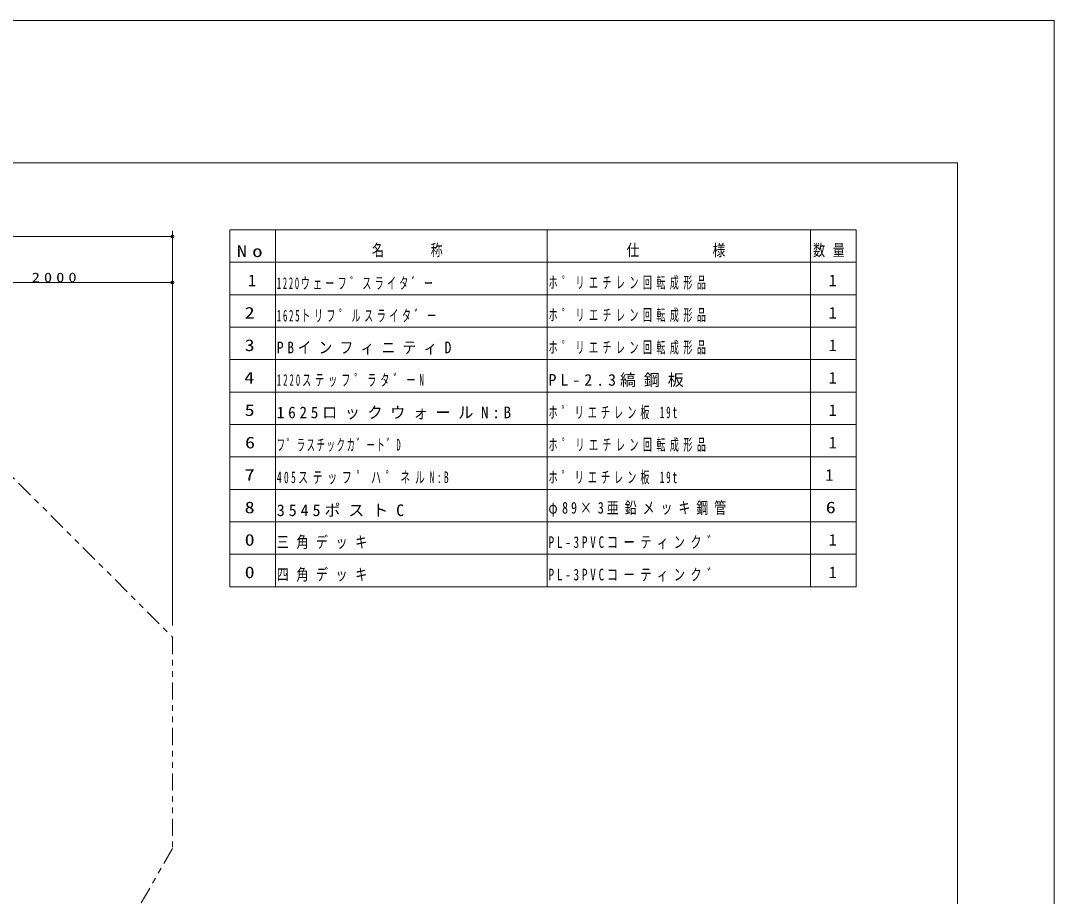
# Model space of a CAD drawing. Units: millimetres on the paper. Extents: x 0 to 420, y -594 to 297.
# Drawn here: x 238.2 to 420, y 143 to 297 of the extents above; entities that cross this region are included whole.
import ezdxf
from ezdxf.enums import TextEntityAlignment as Align

# ---------------------------------------------------------------- set-up
doc = ezdxf.new("R2010")
doc.units = ezdxf.units.MM
doc.linetypes.add('USER3', pattern=[8, 3, -1, 1, -1, 1, -1])
for name, color, linetype, lineweight in [('0_2', 7, 'Continuous', 13), ('2D', 7, 'Continuous', 13), ('2D_DIMENSION', 7, 'Continuous', 13), ('2D_OUTLINE', 7, 'USER3', 13), ('FMT', 7, 'Continuous', 13)]:
    doc.layers.add(name, color=color, linetype=linetype, lineweight=lineweight)
doc.styles.add('ＭＳ ゴシック', font='')
doc.styles.get('ＭＳ ゴシック').set_extended_font_data('MS Gothic')

msp = doc.modelspace()

# ---------------------------------------------------------------- linework, layer by layer
at = {"layer": '0_2'}
for p, q in [((264.92, 259.032), (264.42, 259.032)), ((264.92, 250.927), (264.42, 250.927))]:
    msp.add_line(p, q, dxfattribs=at)
msp.add_lwpolyline([(0, 297), (420, 297), (420, 0), (0, 0)], close=True, dxfattribs=at)
for centre in [(264.92, 259.032), (264.92, 250.927)]:
    msp.add_circle(centre, 0.25, dxfattribs=at)
at = {"layer": '2D'}
for p, q in [((275.03, 197.421), (275.03, 260.194)), ((275.03, 260.194), (385.14, 260.194)), ((283.03, 260.194), (283.03, 254.487)), ((330.804, 260.194), (330.804, 254.487)), ((377.14, 260.194), (377.14, 254.487)), ((385.14, 260.194), (385.14, 197.421)), ((275.03, 254.487), (385.14, 254.487)), ((283.03, 254.487), (283.03, 248.781)), ((330.804, 254.487), (330.804, 248.781)), ((377.14, 254.487), (377.14, 248.781)), ((275.03, 248.781), (385.14, 248.781)), ((283.03, 248.781), (283.03, 243.074)), ((330.804, 248.781), (330.804, 243.074)), ((377.14, 248.781), (377.14, 243.074)), ((275.03, 243.074), (385.14, 243.074)), ((283.03, 243.074), (283.03, 237.367)), ((330.804, 243.074), (330.804, 237.367)), ((377.14, 243.074), (377.14, 237.367)), ((275.03, 237.367), (385.14, 237.367)), ((283.03, 237.367), (283.03, 231.661)), ((330.804, 237.367), (330.804, 231.661)), ((377.14, 237.367), (377.14, 231.661)), ((275.03, 231.661), (385.14, 231.661)), ((283.03, 231.661), (283.03, 225.954)), ((330.804, 231.661), (330.804, 225.954)), ((377.14, 231.661), (377.14, 225.954)), ((275.03, 225.954), (385.14, 225.954)), ((283.03, 225.954), (283.03, 220.247)), ((330.804, 225.954), (330.804, 220.247)), ((377.14, 225.954), (377.14, 220.247)), ((275.03, 220.247), (385.14, 220.247)), ((283.03, 220.247), (283.03, 214.541)), ((330.804, 220.247), (330.804, 214.541)), ((377.14, 220.247), (377.14, 214.541)), ((275.03, 214.541), (385.14, 214.541)), ((283.03, 214.541), (283.03, 208.834)), ((330.804, 214.541), (330.804, 208.834)), ((377.14, 214.541), (377.14, 208.834)), ((275.03, 208.834), (385.14, 208.834)), ((283.03, 208.834), (283.03, 203.127)), ((330.804, 208.834), (330.804, 203.127)), ((377.14, 208.834), (377.14, 203.127)), ((275.03, 203.127), (385.14, 203.127)), ((283.03, 203.127), (283.03, 197.421)), ((330.804, 203.127), (330.804, 197.421)), ((377.14, 203.127), (377.14, 197.421)), ((385.14, 197.421), (275.03, 197.421))]:
    msp.add_line(p, q, dxfattribs=at)
at = {"layer": '2D_DIMENSION'}
for p, q in [((264.92, 190.576), (264.92, 260.032)), ((57.334, 259.032), (264.42, 259.032)), ((225.468, 250.927), (264.42, 250.927)), ((264.92, 190.576), (264.92, 251.927))]:
    msp.add_line(p, q, dxfattribs=at)
at = {"layer": '2D_OUTLINE'}
for p, q in [((220.891, 232.605), (264.92, 188.576)), ((264.92, 188.576), (264.92, 151.357)), ((264.92, 151.357), (229.64, 89.878))]:
    msp.add_line(p, q, dxfattribs=at)
at = {"layer": 'FMT'}
for p, q in [((28, 272), (403, 272)), ((403, 272), (403, 15))]:
    msp.add_line(p, q, dxfattribs=at)

# ---------------------------------------------------------------- texts
at = {"layer": '2D', "style": 'ＭＳ ゴシック'}
for p in [(278.23, 249.674), (380.34, 249.674), (380.34, 243.967), (380.34, 238.261), (380.34, 232.554), (380.34, 226.847), (380.34, 221.141), (379.74, 215.434), (380.34, 204.021), (380.34, 198.314)]:
    msp.add_text('1', height=2.053, dxfattribs=at).set_placement(p, align=Align.BOTTOM_LEFT)
at = {"layer": '2D', "style": 'ＭＳ ゴシック', "width": 1.25}
for s, p in [('2', (277.63, 243.967)), ('3', (277.63, 238.261)), ('4', (277.563, 232.554)), ('5', (277.63, 226.847)), ('6', (277.697, 221.141)), ('7', (277.63, 215.434)), ('8', (277.63, 209.727)), ('6', (379.807, 209.727)), ('0', (277.63, 204.021)), ('0', (277.63, 198.314))]:
    msp.add_text(s, height=2.053, dxfattribs=at).set_placement(p, align=Align.BOTTOM_LEFT)
at = {"layer": '2D', "char_height": 2.053, "attachment_point": 7, "style": 'ＭＳ ゴシック'}
for s, insert in [('\\T1.5;\\W1.3;No', (276.23, 255.381)), ('\\T1.64;\\W0.75;名\u3000\u3000称', (300.01, 255.381)), ('\\T1.5;\\W0.8;仕\u3000\\~\\~\\~\\~\\~様', (344.799, 255.381)), ('\\T1.64;\\W0.75;数量', (377.593, 255.381)), ('\\T1.37;\\W0.55;1220ウェーフ゛スライタ゛ー', (283.283, 249.674)), ('\\T1.5;\\W0.55;ホ゜リエチレン回転成形品', (331.057, 249.674)), ('\\T1.4;\\W0.55;1625トリフ゜ルスライタ゛ー', (283.283, 243.967)), ('\\T1.5;\\W0.55;ホ゜リエチレン回転成形品', (331.057, 243.967)), ('\\T1.55;\\W0.85;PBインフィニティD', (283.283, 238.261)), ('\\T1.5;\\W0.55;ホ゜リエチレン回転成形品', (331.057, 238.261)), ('\\T1.45;\\W0.55;1220ステッフ゜ラタ゛ーN', (283.283, 232.554)), ('\\T1.5;PL-2.3縞鋼板', (331.057, 232.554)), ('\\T1.5;\\W0.95;1625ロックウォールN:B', (283.283, 226.847)), ('\\T1.46;\\W0.55;ホ゜リエチレン板\\~19t', (331.057, 226.847)), ('\\T1.22;\\W0.5;フ゜ラスチックカ゛ート゛D', (283.283, 221.141)), ('\\T1.5;\\W0.55;ホ゜リエチレン回転成形品', (331.057, 221.141)), ('\\T1.49;\\W0.6;405ステッフ゜ハ゜ネルN:B', (283.283, 215.434)), ('\\T1.46;\\W0.55;ホ゜リエチレン板\\~19t', (331.057, 215.434)), ('\\T1.5;3545ポストC', (283.283, 209.727)), ('\\T1.5;\\W0.75;φ89×3亜鉛メッキ鋼管', (331.057, 209.727)), ('\\T1.64;\\W0.75;三角デッキ', (283.283, 204.021)), ('\\T1.5;\\W0.7;PL-3PVCコーティンク゛', (331.057, 204.021)), ('\\T1.64;\\W0.75;四角デッキ', (283.283, 198.314)), ('\\T1.5;\\W0.7;PL-3PVCコーティンク゛', (331.057, 198.314))]:
    msp.add_mtext(s, dxfattribs=dict(at, insert=insert))
at = {"layer": '2D_DIMENSION', "insert": (240.18, 250.96), "char_height": 1.686, "attachment_point": 7, "style": 'ＭＳ ゴシック'}
msp.add_mtext('\\T1.5;\\W1.25;2000', dxfattribs=at)

doc.saveas('drawing.dxf')
